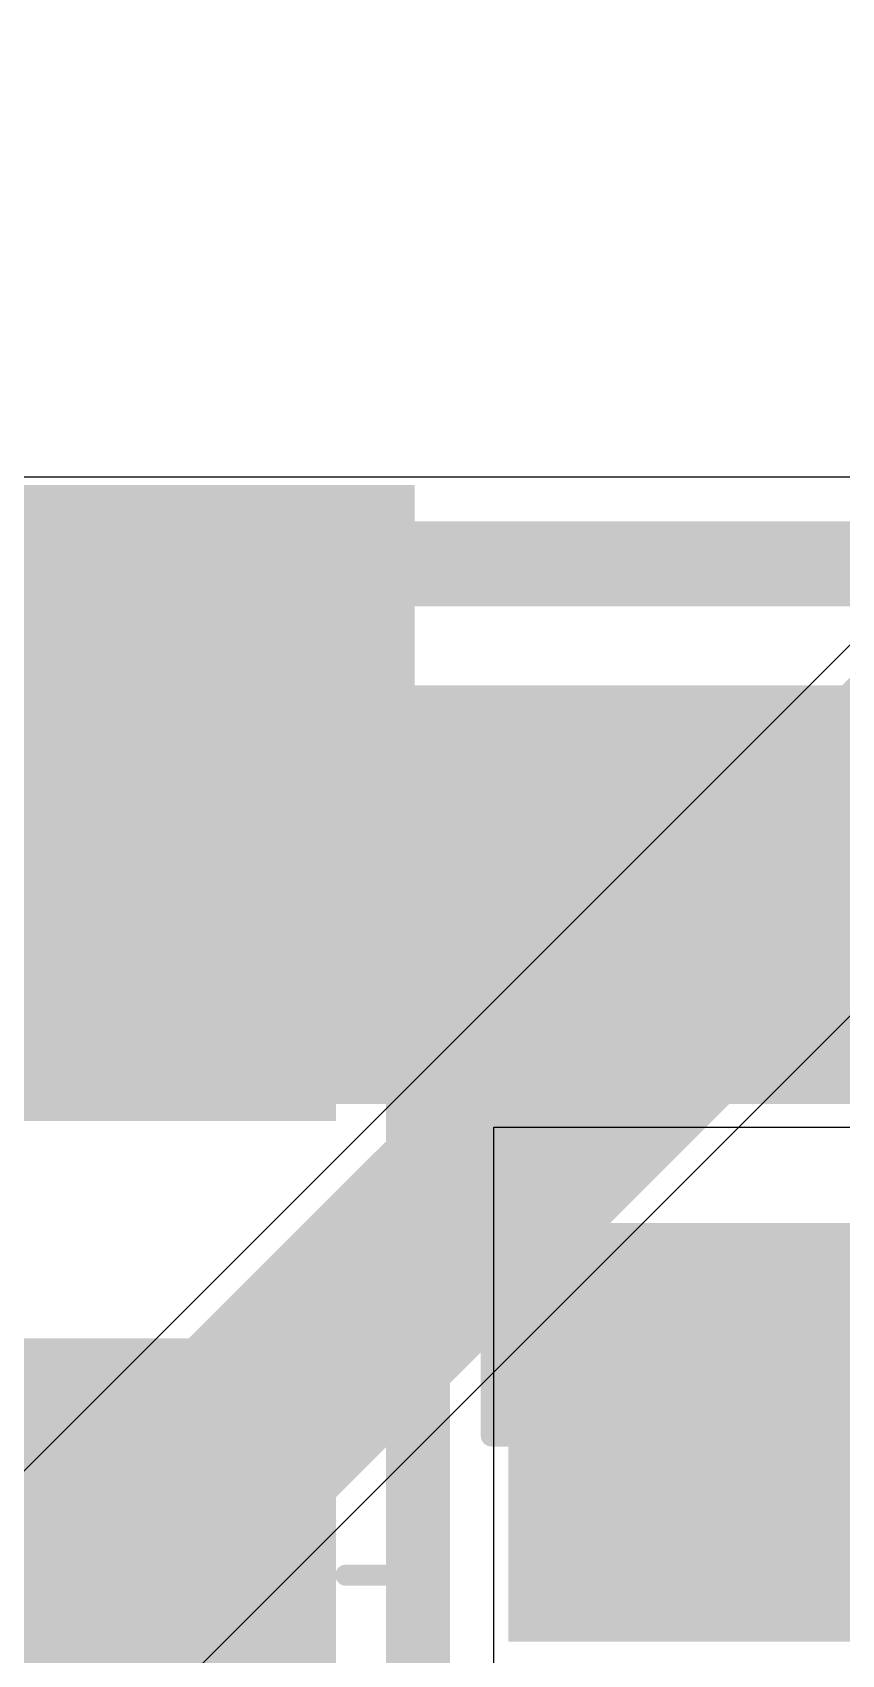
# Model space of a CAD drawing. Header units: inches. Extents: x -2.7 to 10.9, y -2.9 to 7.4.
# Drawn here: x -1.7048 to -1.5147, y 1.8497 to 2.2309 of the extents above; entities that cross this region are included whole.
import ezdxf

# ---------------------------------------------------------------- set-up
doc = ezdxf.new("R2010")
doc.units = ezdxf.units.IN
doc.header["$MEASUREMENT"] = 0
for name, color, linetype in [('Board Outline', 216, 'Continuous'), ('Bottom Layer', 5, 'Continuous'), ('Bottom Overlay', 54, 'Continuous'), ('Bottom Paste', 16, 'Continuous'), ('Bottom Solder', 6, 'Continuous'), ('Top Layer', 1, 'Continuous')]:
    doc.layers.add(name, color=color, linetype=linetype)

# ---------------------------------------------------------------- blocks, each defined once
blk = doc.blocks.new('SMA_B_266')
at = {"layer": 'Bottom Layer'}
for points in [[(-0.12795, 0.03346), (-0.02953, 0.03346), (-0.02953, -0.03346), (-0.12795, -0.03346)], [(0.02953, 0.03346), (0.12795, 0.03346), (0.12795, -0.03346), (0.02953, -0.03346)]]:
    blk.add_hatch(color=5, dxfattribs=at).paths.add_polyline_path(points)
at = {"layer": 'Bottom Overlay'}
for points in [[(-0.17499, -0.05597), (-0.12904, -0.05597), (-0.12904, 0.05598), (-0.17499, 0.05598)], [(-0.12991, 0.03637), (-0.10219, 0.03637), (-0.10219, 0.05597), (-0.12991, 0.05597)], [(-0.12991, -0.05599), (-0.10219, -0.05599), (-0.10219, -0.03639), (-0.12991, -0.03639)]]:
    blk.add_hatch(color=54, dxfattribs=at).paths.add_polyline_path(points)
at = {"layer": 'Bottom Paste'}
for points in [[(-0.12795, 0.03346), (-0.02953, 0.03346), (-0.02953, -0.03346), (-0.12795, -0.03346)], [(0.02953, 0.03346), (0.12795, 0.03346), (0.12795, -0.03346), (0.02953, -0.03346)]]:
    blk.add_hatch(color=16, dxfattribs=at).paths.add_polyline_path(points)
at = {"layer": 'Bottom Solder'}
for points in [[(-0.13195, 0.03746), (-0.02553, 0.03746), (-0.02553, -0.03746), (-0.13195, -0.03746)], [(0.02553, 0.03746), (0.13195, 0.03746), (0.13195, -0.03746), (0.02553, -0.03746)]]:
    blk.add_hatch(color=6, dxfattribs=at).paths.add_polyline_path(points)
at = {"layer": 'Bottom Overlay'}
for points in [[(0.08115, 0.05345, 0.005, 0.005, 0), (-0.10465, 0.05345, 0.005, 0.005, 0)], [(0.08115, 0.03985, 0.005, 0.005, 0), (0.08115, 0.05345, 0.005, 0.005, 0)], [(0.08115, -0.05345, 0.005, 0.005, 0), (0.08115, -0.03985, 0.005, 0.005, 0)], [(0.08115, -0.05345, 0.005, 0.005, 0), (-0.10465, -0.05345, 0.005, 0.005, 0)]]:
    blk.add_lwpolyline(points, format="xyseb", dxfattribs=at)
for points in [[(-0.1059, 0.05345, 0.0025, 0.0025, 1), (-0.1034, 0.05345, 0.0025, 0.0025, 1)], [(0.0799, 0.05345, 0.0025, 0.0025, 1), (0.0824, 0.05345, 0.0025, 0.0025, 1)], [(0.0799, 0.05345, 0.0025, 0.0025, 1), (0.0824, 0.05345, 0.0025, 0.0025, 1)], [(0.0799, 0.03985, 0.0025, 0.0025, 1), (0.0824, 0.03985, 0.0025, 0.0025, 1)], [(0.0799, -0.03985, 0.0025, 0.0025, 1), (0.0824, -0.03985, 0.0025, 0.0025, 1)], [(-0.1059, -0.05345, 0.0025, 0.0025, 1), (-0.1034, -0.05345, 0.0025, 0.0025, 1)], [(0.0799, -0.05345, 0.0025, 0.0025, 1), (0.0824, -0.05345, 0.0025, 0.0025, 1)], [(0.0799, -0.05345, 0.0025, 0.0025, 1), (0.0824, -0.05345, 0.0025, 0.0025, 1)]]:
    blk.add_lwpolyline(points, format="xyseb", close=True, dxfattribs=at)
blk = doc.blocks.new('C___0805_B_322')
at = {"layer": 'Bottom Layer'}
for points in [[(-0.06, 0.03), (-0.02, 0.03), (-0.02, -0.03), (-0.06, -0.03)], [(0.02, 0.03), (0.06, 0.03), (0.06, -0.03), (0.02, -0.03)]]:
    blk.add_hatch(color=5, dxfattribs=at).paths.add_polyline_path(points)
at = {"layer": 'Bottom Paste'}
for points in [[(-0.06, 0.03), (-0.02, 0.03), (-0.02, -0.03), (-0.06, -0.03)], [(0.02, 0.03), (0.06, 0.03), (0.06, -0.03), (0.02, -0.03)]]:
    blk.add_hatch(color=16, dxfattribs=at).paths.add_polyline_path(points)
at = {"layer": 'Bottom Solder'}
for points in [[(-0.06276, 0.03276), (-0.01724, 0.03276), (-0.01724, -0.03276), (-0.06276, -0.03276)], [(0.01724, 0.03276), (0.06276, 0.03276), (0.06276, -0.03276), (0.01724, -0.03276)]]:
    blk.add_hatch(color=6, dxfattribs=at).paths.add_polyline_path(points)
at = {"layer": 'Bottom Overlay'}
for points in [[(-0.064, 0.034, 0.005, 0.005, 0), (-0.064, -0.034, 0.005, 0.005, 0)], [(-0.064, 0.034, 0.005, 0.005, 0), (-0.024, 0.034, 0.005, 0.005, 0)], [(0.024, 0.034, 0.005, 0.005, 0), (0.064, 0.034, 0.005, 0.005, 0)], [(0.064, 0.034, 0.005, 0.005, 0), (0.064, -0.034, 0.005, 0.005, 0)], [(-0.064, -0.034, 0.005, 0.005, 0), (-0.024, -0.034, 0.005, 0.005, 0)], [(0.024, -0.034, 0.005, 0.005, 0), (0.064, -0.034, 0.005, 0.005, 0)]]:
    blk.add_lwpolyline(points, format="xyseb", dxfattribs=at)
for points in [[(-0.06525, 0.034, 0.0025, 0.0025, 1), (-0.06275, 0.034, 0.0025, 0.0025, 1)], [(-0.06525, 0.034, 0.0025, 0.0025, 1), (-0.06275, 0.034, 0.0025, 0.0025, 1)], [(-0.02525, 0.034, 0.0025, 0.0025, 1), (-0.02275, 0.034, 0.0025, 0.0025, 1)], [(0.02275, 0.034, 0.0025, 0.0025, 1), (0.02525, 0.034, 0.0025, 0.0025, 1)], [(0.06275, 0.034, 0.0025, 0.0025, 1), (0.06525, 0.034, 0.0025, 0.0025, 1)], [(0.06275, 0.034, 0.0025, 0.0025, 1), (0.06525, 0.034, 0.0025, 0.0025, 1)], [(-0.06525, -0.034, 0.0025, 0.0025, 1), (-0.06275, -0.034, 0.0025, 0.0025, 1)], [(-0.06525, -0.034, 0.0025, 0.0025, 1), (-0.06275, -0.034, 0.0025, 0.0025, 1)], [(-0.02525, -0.034, 0.0025, 0.0025, 1), (-0.02275, -0.034, 0.0025, 0.0025, 1)], [(0.02275, -0.034, 0.0025, 0.0025, 1), (0.02525, -0.034, 0.0025, 0.0025, 1)], [(0.06275, -0.034, 0.0025, 0.0025, 1), (0.06525, -0.034, 0.0025, 0.0025, 1)], [(0.06275, -0.034, 0.0025, 0.0025, 1), (0.06525, -0.034, 0.0025, 0.0025, 1)]]:
    blk.add_lwpolyline(points, format="xyseb", close=True, dxfattribs=at)

msp = doc.modelspace()

# ---------------------------------------------------------------- hatches: boundary and pattern name
at = {"layer": 'Bottom Layer'}
for points in [[(-1.70446, 1.97906), (-1.284, 1.97906), (-1.284, 2.07748), (-1.70446, 2.07748)], [(-1.59298, 1.85274), (-1.284, 1.85274), (-1.284, 1.95116), (-1.59298, 1.95116)], [(-1.80493, 1.82157), (-1.63754, 1.82157), (-1.63754, 1.92), (-1.80493, 1.92)]]:
    msp.add_hatch(color=5, dxfattribs=at).paths.add_polyline_path(points)
at = {"layer": 'Top Layer'}
msp.add_hatch(color=1, dxfattribs=at).paths.add_polyline_path([(-1.72587, 1.79432), (-1.3381, 2.1821), (-1.37404, 2.21804), (-1.76181, 1.83026)])

# ---------------------------------------------------------------- linework, layer by layer
at = {"layer": 'Board Outline'}
msp.add_lwpolyline([(-2.49969, 1.37795, 0.005, 0.005, -0.740599), (2.8433, 0.25075, 0.005, 0.005, 0)], format="xyseb", dxfattribs=at)
at = {"layer": 'Bottom Layer'}
for p, q in [((-1.40035, 2.12639), (-1.85714, 2.12639)), ((-1.59639, 1.81595), (-1.59639, 1.97364)), ((-1.59639, 1.97364), (-1.31271, 1.97364))]:
    msp.add_line(p, q, dxfattribs=at)
for points in [[(-1.85926, 2.106, 0.02, 0.02, 0), (-1.34845, 2.106, 0.02, 0.02, 0)], [(-1.61755, 2.02827, 0.015, 0.015, 0), (-1.61423, 2.02495, 0.015, 0.015, 0)], [(-1.61423, 1.81595, 0.015, 0.015, 0), (-1.61423, 2.02495, 0.015, 0.015, 0)]]:
    msp.add_lwpolyline(points, format="xyseb", dxfattribs=at)
for points in [[(-1.6213, 2.02827, 0.0075, 0.0075, 1), (-1.6138, 2.02827, 0.0075, 0.0075, 1)], [(-1.61798, 2.02495, 0.0075, 0.0075, 1), (-1.61048, 2.02495, 0.0075, 0.0075, 1)], [(-1.61798, 2.02495, 0.0075, 0.0075, 1), (-1.61048, 2.02495, 0.0075, 0.0075, 1)]]:
    msp.add_lwpolyline(points, format="xyseb", close=True, dxfattribs=at)
at = {"layer": 'Top Layer'}
for p, q in [((-1.37786, 2.22186), (-1.76564, 1.83409)), ((-1.70359, 1.80895), (-1.33427, 2.17827))]:
    msp.add_line(p, q, dxfattribs=at)

# ---------------------------------------------------------------- block references
for name, p, rotation in [('SMA_B_266', (-1.671, 1.94953), 270), ('C___0805_B_322', (-1.56298, 1.96511), 90)]:
    msp.add_blockref(name, p, dxfattribs=dict(rotation=rotation))

doc.saveas('drawing.dxf')
